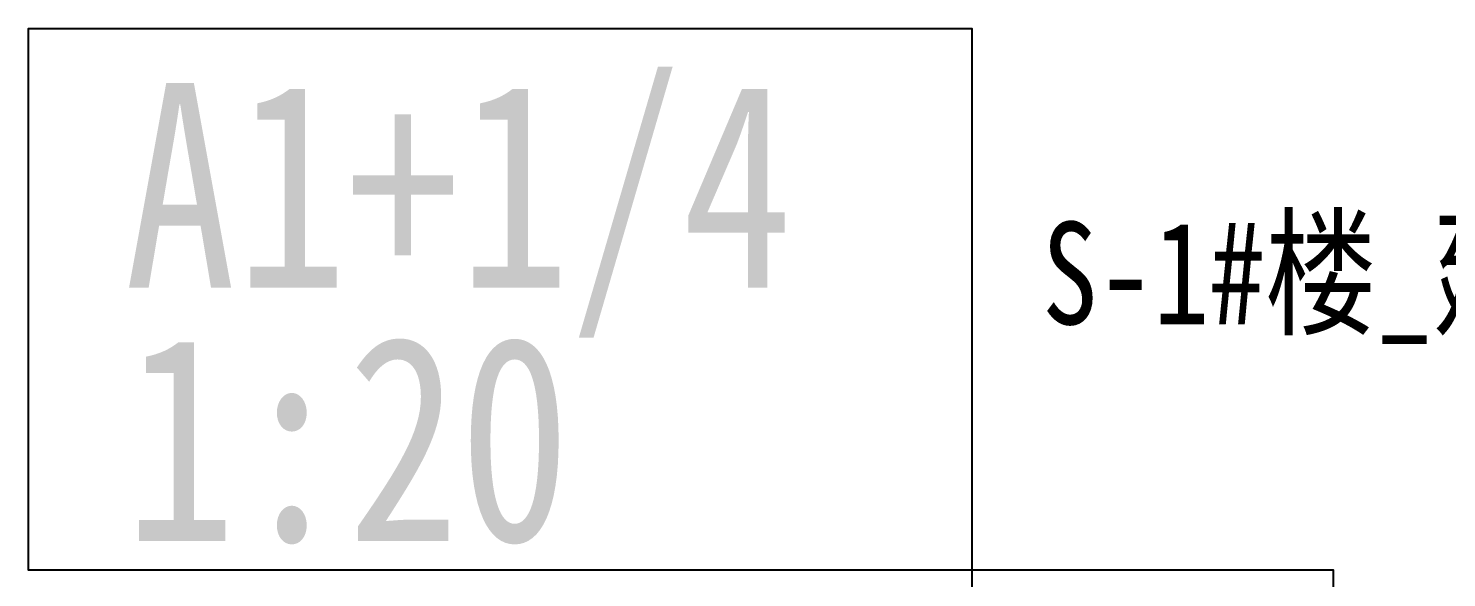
# Model space of a CAD drawing. Extents: x 169490 to 7584583, y -2399407 to 1374371.
# Drawn here: x 707419 to 754022, y 488140 to 506194 of the extents above; entities that cross this region are included whole.
import ezdxf

# ---------------------------------------------------------------- set-up
doc = ezdxf.new("R2010")
doc.units = 0
doc.header["$LTSCALE"] = 100
for name, color, linetype in [('TEXT', 7, 'CONTINUOUS'), ('图框', 140, 'CONTINUOUS'), ('导图字', 7, 'CONTINUOUS')]:
    doc.layers.add(name, color=color, linetype=linetype)
doc.styles.add('黑体', font='simhei.ttf', dxfattribs={"width": 0.7})

msp = doc.modelspace()

# ---------------------------------------------------------------- linework, layer by layer
at = {"layer": 'TEXT', "color": 2}
msp.add_lwpolyline([(738419.3, 488385.4), (707419.3, 488385.4), (707419.3, 506193.8), (738419.3, 506193.8)], close=True, dxfattribs=at)
at = {"layer": '图框'}
msp.add_lwpolyline([(738419.3, 488385.4), (738419.3, 467365.4), (750299.3, 467365.4), (750299.3, 488385.4)], close=True, dxfattribs=at)

# ---------------------------------------------------------------- texts
at = {"layer": 'TEXT', "color": 2, "style": '黑体', "width": 0.8}
for s, p in [('A1+1/4', (710572.6, 497668.2)), ('1:20', (710582.4, 489342.1))]:
    msp.add_text(s, height=6729.45, dxfattribs=at).set_placement(p)
at = {"layer": '导图字', "color": 1, "style": '黑体', "width": 0.8}
msp.add_text('S-1#楼_建施__A1_墙身大样一', height=3364.726, dxfattribs=at).set_placement((740726.9, 496468.7))

doc.saveas('drawing.dxf')
